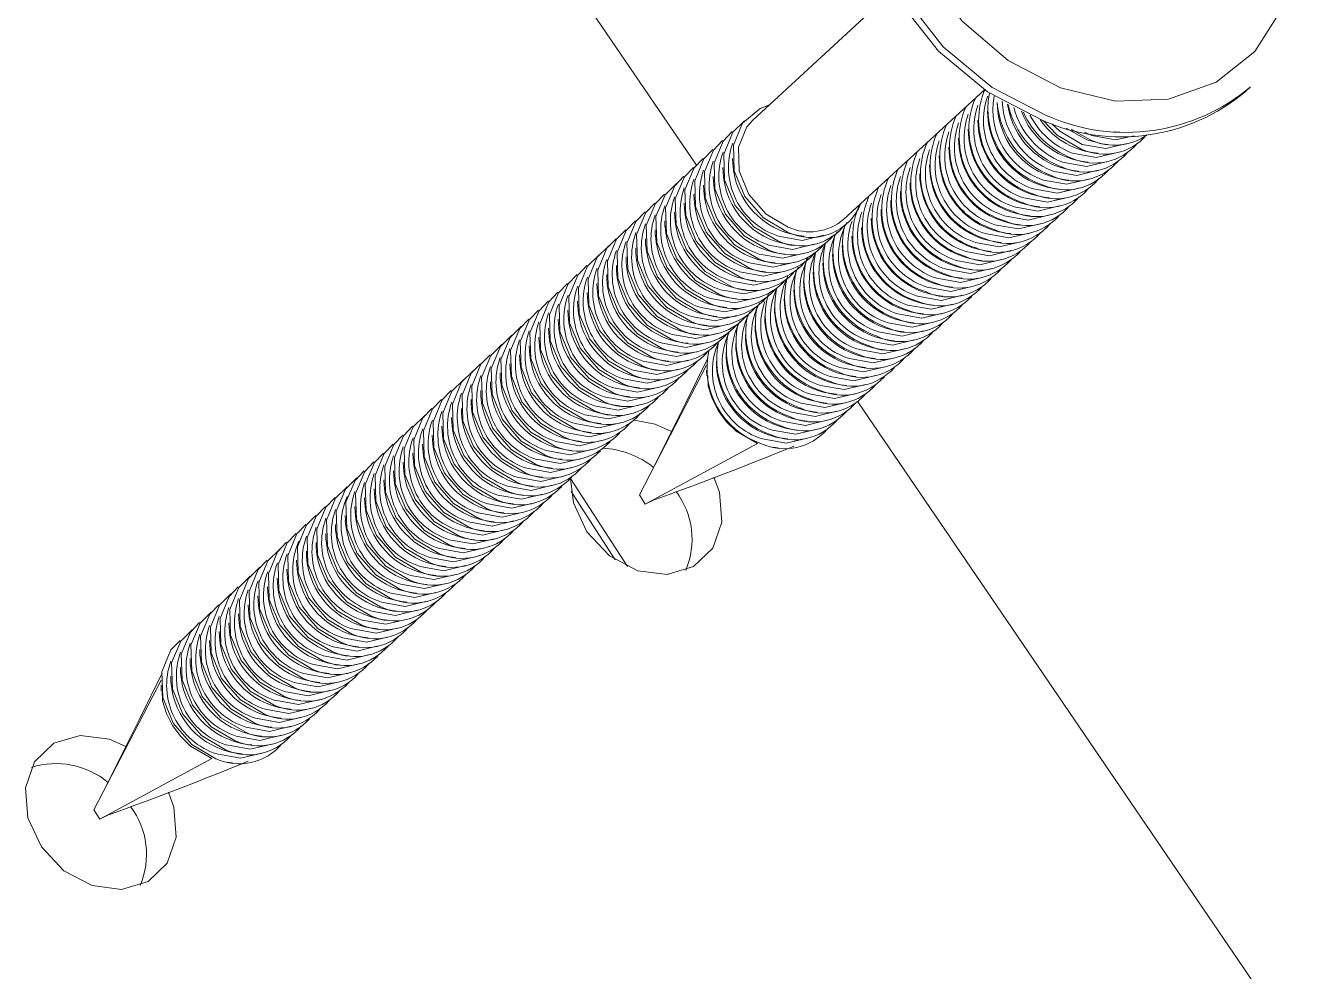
# Model space of a CAD drawing. Extents: x 0 to 216, y -5 to 280.
# Drawn here: x 41.34 to 44.217, y 183.142 to 185.282 of the extents above; entities that cross this region are included whole.
import ezdxf

# ---------------------------------------------------------------- set-up
doc = ezdxf.new("R2010")
doc.units = 0
doc.header["$LTSCALE"] = 10
doc.header["$MEASUREMENT"] = 0
doc.layers.add('CADdetails-3-FINE', color=11, linetype='CONTINUOUS', lineweight=5)
doc.layers.add('CADdetails-4-LIGHT', color=3, linetype='CONTINUOUS', lineweight=9)

msp = doc.modelspace()

# ---------------------------------------------------------------- linework, layer by layer
at = {"layer": 'CADdetails-3-FINE'}
for p, q in [((43.3021, 185.3598), (42.9846, 185.0673)), ((43.191, 184.8433), (43.5085, 185.1358)), ((44.0994, 185.1325), (44.1104, 185.1426)), ((43.5377, 185.1076), (43.5382, 185.0955)), ((43.5158, 185.0874), (43.5163, 185.0753)), ((43.472, 185.047), (43.4725, 185.035)), ((43.4939, 185.0672), (43.4944, 185.0551)), ((43.7495, 185.0221), (43.7045, 185.0467)), ((43.7514, 185.0329), (43.7351, 185.04)), ((43.4501, 185.0268), (43.4506, 185.0148)), ((43.7753, 185.0141), (43.7872, 185.0127)), ((43.4063, 184.9864), (43.4068, 184.9744)), ((43.4282, 185.0066), (43.4287, 184.9946)), ((43.7533, 184.9939), (43.7653, 184.9925)), ((42.9172, 184.9605), (42.9177, 184.9485)), ((42.9391, 184.9807), (42.9396, 184.9686)), ((43.3844, 184.9663), (43.3849, 184.9542)), ((43.7314, 184.9737), (43.7434, 184.9723)), ((42.8953, 184.9403), (42.8958, 184.9283)), ((43.3406, 184.9259), (43.341, 184.9138)), ((43.3625, 184.9461), (43.3629, 184.934)), ((43.6876, 184.9334), (43.6996, 184.9319)), ((43.7095, 184.9536), (43.7215, 184.9521)), ((42.8515, 184.8999), (42.852, 184.8879)), ((42.8734, 184.9201), (42.8739, 184.9081)), ((43.3186, 184.9057), (43.3191, 184.8936)), ((43.6657, 184.9132), (43.6777, 184.9117)), ((42.8296, 184.8798), (42.8301, 184.8677)), ((43.2967, 184.8855), (43.2972, 184.8735)), ((43.6219, 184.8728), (43.6339, 184.8713)), ((43.6438, 184.893), (43.6558, 184.8915)), ((42.7858, 184.8394), (42.7863, 184.8273)), ((42.8077, 184.8596), (42.8082, 184.8475)), ((43.2529, 184.8451), (43.2534, 184.8331)), ((43.2748, 184.8653), (43.2753, 184.8533)), ((43.6, 184.8526), (43.612, 184.8512)), ((42.7639, 184.8192), (42.7644, 184.8071)), ((43.231, 184.8249), (43.2315, 184.8129)), ((43.5562, 184.8122), (43.5681, 184.8108)), ((43.5781, 184.8324), (43.5901, 184.831)), ((42.742, 184.799), (42.7425, 184.787)), ((43.0671, 184.7863), (43.0791, 184.7848)), ((43.0891, 184.8065), (43.101, 184.805)), ((43.1872, 184.7846), (43.1877, 184.7725)), ((43.2091, 184.8048), (43.2096, 184.7927)), ((43.5343, 184.7921), (43.5462, 184.7906)), ((42.6982, 184.7586), (42.6987, 184.7466)), ((42.7201, 184.7788), (42.7206, 184.7668)), ((43.0452, 184.7661), (43.0572, 184.7647)), ((43.1653, 184.7644), (43.1658, 184.7523)), ((43.5124, 184.7719), (43.5243, 184.7704)), ((42.6763, 184.7384), (42.6767, 184.7264)), ((43.0014, 184.7257), (43.0134, 184.7243)), ((43.0233, 184.7459), (43.0353, 184.7445)), ((43.1215, 184.724), (43.122, 184.712)), ((43.1434, 184.7442), (43.1439, 184.7321)), ((43.4686, 184.7315), (43.4805, 184.73)), ((43.4905, 184.7517), (43.5024, 184.7502)), ((42.6324, 184.6981), (42.6329, 184.686)), ((42.6544, 184.7183), (42.6548, 184.7062)), ((42.9795, 184.7056), (42.9915, 184.7041)), ((43.0996, 184.7038), (43.1001, 184.6918)), ((43.4466, 184.7113), (43.4586, 184.7098)), ((42.6105, 184.6779), (42.611, 184.6658)), ((42.9576, 184.6854), (42.9696, 184.6839)), ((43.0777, 184.6836), (43.0782, 184.6716)), ((43.4028, 184.6709), (43.4148, 184.6695)), ((43.4247, 184.6911), (43.4367, 184.6897)), ((42.5667, 184.6375), (42.5672, 184.6255)), ((42.5886, 184.6577), (42.5891, 184.6457)), ((42.9138, 184.645), (42.9258, 184.6435)), ((42.9357, 184.6652), (42.9477, 184.6637)), ((43.0339, 184.6433), (43.0343, 184.6312)), ((43.0558, 184.6634), (43.0563, 184.6514)), ((43.3809, 184.6507), (43.3929, 184.6493)), ((42.5448, 184.6173), (42.5453, 184.6053)), ((42.8919, 184.6248), (42.9039, 184.6233)), ((43.012, 184.6231), (43.0124, 184.611)), ((43.3371, 184.6104), (43.3491, 184.6089)), ((43.359, 184.6306), (43.371, 184.6291)), ((42.5229, 184.5971), (42.5234, 184.5851)), ((42.8481, 184.5844), (42.86, 184.583)), ((42.87, 184.6046), (42.8819, 184.6032)), ((42.9681, 184.5827), (42.9686, 184.5706)), ((42.99, 184.6029), (42.9905, 184.5908)), ((43.3152, 184.5902), (43.3272, 184.5887)), ((42.4791, 184.5568), (42.4796, 184.5447)), ((42.501, 184.5769), (42.5015, 184.5649)), ((42.8262, 184.5642), (42.8381, 184.5628)), ((42.9462, 184.5625), (42.9467, 184.5505)), ((43.2933, 184.57), (43.3053, 184.5685)), ((42.4572, 184.5366), (42.4577, 184.5245)), ((42.7824, 184.5239), (42.7943, 184.5224)), ((42.8043, 184.5441), (42.8162, 184.5426)), ((42.9024, 184.5221), (42.9029, 184.5101)), ((42.9243, 184.5423), (42.9248, 184.5303)), ((43.2495, 184.5296), (43.2615, 184.5282)), ((43.2714, 184.5498), (43.2834, 184.5483)), ((42.4134, 184.4962), (42.4139, 184.4842)), ((42.4353, 184.5164), (42.4358, 184.5043)), ((42.8805, 184.5132), (42.7284, 184.2201)), ((42.7604, 184.5037), (42.7724, 184.5022)), ((42.8805, 184.5019), (42.881, 184.4894)), ((43.2276, 184.5094), (43.2395, 184.508)), ((42.3915, 184.476), (42.392, 184.464)), ((42.7385, 184.4835), (42.7505, 184.482)), ((42.8839, 184.4662), (42.8834, 184.4895)), ((43.1838, 184.4691), (43.1957, 184.4676)), ((43.2057, 184.4892), (43.2176, 184.4878)), ((42.3696, 184.4558), (42.37, 184.4438)), ((42.6947, 184.4431), (42.7067, 184.4417)), ((42.7166, 184.4633), (42.7286, 184.4618)), ((43.1619, 184.4489), (43.1738, 184.4474)), ((42.3258, 184.4154), (42.3262, 184.4034)), ((42.3477, 184.4356), (42.3481, 184.4236)), ((42.6728, 184.4229), (42.6848, 184.4215)), ((43.118, 184.4085), (43.13, 184.407)), ((43.1399, 184.4287), (43.1519, 184.4272)), ((42.3038, 184.3953), (42.3043, 184.3832)), ((42.629, 184.3826), (42.641, 184.3811)), ((42.6509, 184.4028), (42.6629, 184.4013)), ((43.0961, 184.3883), (43.1081, 184.3868)), ((42.26, 184.3549), (42.2605, 184.3428)), ((42.2819, 184.3751), (42.2824, 184.363)), ((42.6071, 184.3624), (42.6191, 184.3609)), ((42.9956, 184.3364), (42.9473, 184.3644)), ((43.0742, 184.3681), (43.0862, 184.3667)), ((42.2381, 184.3347), (42.2386, 184.3227)), ((42.5633, 184.322), (42.5752, 184.3205)), ((42.5852, 184.3422), (42.5972, 184.3407)), ((42.7417, 184.1988), (42.9956, 184.3364)), ((43.0299, 184.3278), (43.0424, 184.3263)), ((43.0523, 184.3479), (43.0643, 184.3465)), ((42.1943, 184.2943), (42.1948, 184.2823)), ((42.2162, 184.3145), (42.2167, 184.3025)), ((42.5414, 184.3018), (42.5533, 184.3004)), ((42.1724, 184.2741), (42.1729, 184.2621)), ((42.5195, 184.2816), (42.5314, 184.2802)), ((42.1505, 184.254), (42.151, 184.2419)), ((42.4757, 184.2413), (42.4876, 184.2398)), ((42.4976, 184.2614), (42.5095, 184.26)), ((42.7013, 184.0578), (42.5728, 184.2567)), ((42.1067, 184.2136), (42.1072, 184.2015)), ((42.1286, 184.2338), (42.1291, 184.2217)), ((42.4537, 184.2211), (42.4657, 184.2196)), ((42.6739, 184.0732), (42.5742, 184.2275)), ((42.7417, 184.1988), (42.7284, 184.2201)), ((42.7604, 184.2081), (42.7417, 184.1988)), ((42.7616, 184.2087), (42.7604, 184.2081)), ((42.0848, 184.1934), (42.0853, 184.1813)), ((42.4099, 184.1807), (42.4219, 184.1792)), ((42.4318, 184.2009), (42.4438, 184.1994)), ((42.041, 184.153), (42.0414, 184.141)), ((42.0629, 184.1732), (42.0634, 184.1612)), ((42.388, 184.1605), (42.4, 184.159)), ((42.019, 184.1328), (42.0195, 184.1208)), ((42.3442, 184.1201), (42.3562, 184.1187)), ((42.3661, 184.1403), (42.3781, 184.1389)), ((41.9752, 184.0925), (41.9757, 184.0804)), ((41.9971, 184.1126), (41.9976, 184.1006)), ((42.3223, 184.0999), (42.3343, 184.0985)), ((41.9533, 184.0723), (41.9538, 184.0602)), ((42.3004, 184.0798), (42.3124, 184.0783)), ((41.9314, 184.0521), (41.9319, 184.04)), ((42.2566, 184.0394), (42.2686, 184.0379)), ((42.2785, 184.0596), (42.2905, 184.0581)), ((41.8876, 184.0117), (41.8881, 183.9997)), ((41.9095, 184.0319), (41.91, 184.0198)), ((42.2347, 184.0192), (42.2466, 184.0177)), ((41.8657, 183.9915), (41.8662, 183.9795)), ((42.1909, 183.9788), (42.2028, 183.9774)), ((42.2128, 183.999), (42.2247, 183.9975)), ((41.8219, 183.9511), (41.8224, 183.9391)), ((41.8438, 183.9713), (41.8443, 183.9593)), ((42.169, 183.9586), (42.1809, 183.9572)), ((41.8, 183.931), (41.8005, 183.9189)), ((42.1251, 183.9183), (42.1371, 183.9168)), ((42.147, 183.9384), (42.159, 183.937)), ((41.7562, 183.8906), (41.7567, 183.8785)), ((41.7781, 183.9108), (41.7786, 183.8987)), ((42.1032, 183.8981), (42.1152, 183.8966)), ((41.7343, 183.8704), (41.7347, 183.8583)), ((42.0813, 183.8779), (42.0933, 183.8764)), ((41.7124, 183.8502), (41.7128, 183.8382)), ((42.0375, 183.8375), (42.0495, 183.836)), ((42.0594, 183.8577), (42.0714, 183.8562)), ((41.6685, 183.8098), (41.669, 183.7978)), ((41.6904, 183.83), (41.6909, 183.818)), ((42.0156, 183.8173), (42.0276, 183.8159)), ((41.6466, 183.8009), (41.4946, 183.5078)), ((41.6466, 183.7896), (41.6471, 183.7771)), ((41.65, 183.7539), (41.6495, 183.7772)), ((41.9718, 183.7769), (41.9838, 183.7755)), ((41.9937, 183.7971), (42.0057, 183.7957)), ((41.9499, 183.7568), (41.9619, 183.7553)), ((41.928, 183.7366), (41.9399, 183.7351)), ((41.8842, 183.6962), (41.8961, 183.6947)), ((41.9061, 183.7164), (41.918, 183.7149)), ((41.8623, 183.676), (41.8742, 183.6745)), ((41.7617, 183.6241), (41.7134, 183.6521)), ((41.8184, 183.6356), (41.8304, 183.6342)), ((41.8404, 183.6558), (41.8523, 183.6544)), ((41.5079, 183.4865), (41.7617, 183.6241)), ((41.796, 183.6155), (41.8085, 183.614)), ((41.5079, 183.4865), (41.4946, 183.5078)), ((41.5265, 183.4958), (41.5079, 183.4865)), ((41.5277, 183.4964), (41.5265, 183.4958))]:
    msp.add_line(p, q, dxfattribs=at)
at = {"layer": 'CADdetails-3-FINE', "flags": 128}
for points in [[(43.6809, 185.1403), (43.8048, 185.1106), (43.925, 185.115), (44.0328, 185.1532), (44.12, 185.2225), (44.1802, 185.3175), (44.2089, 185.4314), (44.2041, 185.5557), (44.166, 185.681), (44.0976, 185.7982), (44.0038, 185.8986), (43.8916, 185.9747), (43.7694, 186.0208), (43.6462, 186.0336), (43.5311, 186.0121), (43.4327, 185.9579), (43.3583, 185.8749), (43.3134, 185.7695), (43.3013, 185.6493), (43.323, 185.5233), (43.3768, 185.4009), (43.4586, 185.2911), (43.5626, 185.202), (43.6809, 185.1403)], [(43.3469, 185.9491), (43.3367, 185.9393), (43.2674, 185.8436), (43.2292, 185.7272), (43.2246, 185.5982), (43.254, 185.4652), (43.3154, 185.3374), (43.4046, 185.2234), (43.5155, 185.1311), (43.6405, 185.0667)], [(43.6514, 185.0768), (43.5264, 185.1412), (43.4155, 185.2335), (43.3264, 185.3475), (43.265, 185.4753), (43.2356, 185.6083), (43.2402, 185.7373), (43.2784, 185.8537), (43.3477, 185.9494), (43.3579, 185.9592)], [(43.0633, 184.8144), (43.009, 184.8464), (42.9667, 184.8949), (42.9428, 184.9526), (42.9411, 185.0107), (42.9616, 185.0604), (43.0014, 185.0941), (43.0224, 185.1021)], [(43.0195, 184.7741), (42.9652, 184.806), (42.9229, 184.8545), (42.899, 184.9122), (42.8973, 184.9703), (42.9178, 185.02), (42.9383, 185.0415)], [(43.0414, 184.7943), (42.9871, 184.8262), (42.9448, 184.8747), (42.9209, 184.9324), (42.9192, 184.9905), (42.9397, 185.0402), (42.9658, 185.0658)], [(43.0652, 184.8253), (43.015, 184.8547), (42.976, 184.8995), (42.954, 184.9528), (42.9524, 185.0065), (42.9713, 185.0523), (42.9846, 185.0673)], [(43.7276, 185.0019), (43.6733, 185.0338), (43.6423, 185.066)], [(43.7295, 185.0127), (43.6793, 185.0422), (43.6614, 185.0593)], [(43.6937, 185.0495), (43.7404, 185.0228), (43.7753, 185.0141)], [(42.9976, 184.7539), (42.9433, 184.7858), (42.901, 184.8343), (42.8771, 184.892), (42.8753, 184.9502), (42.8959, 184.9998), (42.9164, 185.0213)], [(43.8318, 185.0146), (43.783, 185.003), (43.7295, 185.0127)], [(43.8471, 185.0318), (43.8049, 185.0232), (43.7514, 185.0329)], [(42.9756, 184.7337), (42.9213, 184.7656), (42.8791, 184.8141), (42.8552, 184.8718), (42.8534, 184.93), (42.874, 184.9797), (42.8945, 185.0011)], [(43.8099, 184.9944), (43.7611, 184.9828), (43.7076, 184.9925)], [(42.9318, 184.6933), (42.8775, 184.7252), (42.8352, 184.7738), (42.8114, 184.8315), (42.8096, 184.8896), (42.8302, 184.9393), (42.8507, 184.9607)], [(42.9537, 184.7135), (42.8994, 184.7454), (42.8571, 184.7939), (42.8333, 184.8517), (42.8315, 184.9098), (42.8521, 184.9595), (42.8726, 184.9809)], [(43.7661, 184.954), (43.7173, 184.9425), (43.6637, 184.9521)], [(43.788, 184.9742), (43.7392, 184.9627), (43.6856, 184.9723)], [(42.9099, 184.6731), (42.8556, 184.7051), (42.8133, 184.7536), (42.7895, 184.8113), (42.7877, 184.8694), (42.8083, 184.9191), (42.8288, 184.9405)], [(43.7442, 184.9338), (43.6954, 184.9223), (43.6418, 184.932)], [(42.8661, 184.6328), (42.8118, 184.6647), (42.7695, 184.7132), (42.7457, 184.7709), (42.7439, 184.829), (42.7645, 184.8787), (42.785, 184.9002)], [(42.888, 184.6529), (42.8337, 184.6849), (42.7914, 184.7334), (42.7676, 184.7911), (42.7658, 184.8492), (42.7864, 184.8989), (42.8124, 184.9245)], [(43.7223, 184.9137), (43.6735, 184.9021), (43.6199, 184.9118)], [(42.8442, 184.6126), (42.7899, 184.6445), (42.7476, 184.693), (42.7238, 184.7507), (42.722, 184.8088), (42.7426, 184.8585), (42.7631, 184.88)], [(43.6785, 184.8733), (43.6297, 184.8617), (43.5761, 184.8714)], [(43.7004, 184.8935), (43.6516, 184.8819), (43.598, 184.8916)], [(42.8004, 184.5722), (42.7461, 184.6041), (42.7038, 184.6526), (42.6799, 184.7103), (42.6782, 184.7685), (42.6988, 184.8182), (42.7193, 184.8396)], [(42.8223, 184.5924), (42.768, 184.6243), (42.7257, 184.6728), (42.7019, 184.7305), (42.7001, 184.7887), (42.7207, 184.8383), (42.7412, 184.8598)], [(43.6566, 184.8531), (43.6078, 184.8415), (43.5542, 184.8512)], [(42.7785, 184.552), (42.7242, 184.5839), (42.6819, 184.6324), (42.658, 184.6902), (42.6563, 184.7483), (42.6768, 184.798), (42.6974, 184.8194)], [(43.6128, 184.8127), (43.564, 184.8012), (43.5104, 184.8108)], [(43.6347, 184.8329), (43.5859, 184.8214), (43.5323, 184.831)], [(42.7347, 184.5116), (42.6804, 184.5436), (42.6381, 184.5921), (42.6142, 184.6498), (42.6125, 184.7079), (42.633, 184.7576), (42.6591, 184.7832)], [(42.7566, 184.5318), (42.7023, 184.5637), (42.66, 184.6123), (42.6361, 184.67), (42.6344, 184.7281), (42.6549, 184.7778), (42.6755, 184.7992)], [(43.1237, 184.7868), (43.0749, 184.7752), (43.0213, 184.7849)], [(43.1456, 184.807), (43.0968, 184.7954), (43.0433, 184.8051)], [(43.5909, 184.7925), (43.5421, 184.781), (43.4885, 184.7906)], [(42.7128, 184.4914), (42.6585, 184.5234), (42.6162, 184.5719), (42.5923, 184.6296), (42.5906, 184.6877), (42.6111, 184.7374), (42.6372, 184.763)], [(43.1018, 184.7666), (43.053, 184.755), (42.9994, 184.7647)], [(43.5689, 184.7723), (43.5202, 184.7608), (43.4666, 184.7705)], [(42.6909, 184.4713), (42.6366, 184.5032), (42.5943, 184.5517), (42.5704, 184.6094), (42.5686, 184.6675), (42.5892, 184.7172), (42.6097, 184.7387)], [(43.058, 184.7262), (43.0092, 184.7147), (42.9556, 184.7243)], [(43.0799, 184.7464), (43.0311, 184.7349), (42.9775, 184.7445)], [(43.5251, 184.732), (43.4763, 184.7204), (43.4228, 184.7301)], [(43.547, 184.7522), (43.4982, 184.7406), (43.4447, 184.7503)], [(42.647, 184.4309), (42.5927, 184.4628), (42.5504, 184.5113), (42.5266, 184.569), (42.5248, 184.6272), (42.5454, 184.6768), (42.5659, 184.6983)], [(42.6689, 184.4511), (42.6146, 184.483), (42.5724, 184.5315), (42.5485, 184.5892), (42.5467, 184.6473), (42.5673, 184.697), (42.5878, 184.7185)], [(43.0361, 184.706), (42.9873, 184.6945), (42.9337, 184.7042)], [(43.5032, 184.7118), (43.4544, 184.7002), (43.4009, 184.7099)], [(42.6251, 184.4107), (42.5708, 184.4426), (42.5285, 184.4911), (42.5047, 184.5488), (42.5029, 184.607), (42.5235, 184.6567), (42.544, 184.6781)], [(43.0142, 184.6858), (42.9654, 184.6743), (42.9118, 184.684)], [(43.4594, 184.6714), (43.4106, 184.6599), (43.357, 184.6695)], [(43.4813, 184.6916), (43.4325, 184.68), (43.3789, 184.6897)], [(42.5813, 184.3703), (42.527, 184.4022), (42.4847, 184.4508), (42.4609, 184.5085), (42.4591, 184.5666), (42.4797, 184.6163), (42.5002, 184.6377)], [(42.6032, 184.3905), (42.5489, 184.4224), (42.5066, 184.4709), (42.4828, 184.5287), (42.481, 184.5868), (42.5016, 184.6365), (42.5221, 184.6579)], [(42.9704, 184.6455), (42.9216, 184.6339), (42.868, 184.6436)], [(42.9923, 184.6657), (42.9435, 184.6541), (42.8899, 184.6638)], [(43.4375, 184.6512), (43.3887, 184.6397), (43.3351, 184.6493)], [(42.5594, 184.3501), (42.5051, 184.3821), (42.4628, 184.4306), (42.439, 184.4883), (42.4372, 184.5464), (42.4578, 184.5961), (42.4783, 184.6175)], [(42.9485, 184.6253), (42.8997, 184.6137), (42.8461, 184.6234)], [(43.3937, 184.6108), (43.3449, 184.5993), (43.2913, 184.609)], [(43.4156, 184.631), (43.3668, 184.6195), (43.3132, 184.6292)], [(42.5156, 184.3098), (42.4613, 184.3417), (42.419, 184.3902), (42.3952, 184.4479), (42.3934, 184.506), (42.414, 184.5557), (42.44, 184.5813)], [(42.5375, 184.3299), (42.4832, 184.3619), (42.4409, 184.4104), (42.4171, 184.4681), (42.4153, 184.5262), (42.4359, 184.5759), (42.4619, 184.6015)], [(42.9046, 184.5849), (42.8559, 184.5734), (42.8023, 184.583)], [(42.9266, 184.6051), (42.8778, 184.5935), (42.8242, 184.6032)], [(43.3718, 184.5907), (43.323, 184.5791), (43.2694, 184.5888)], [(42.4937, 184.2896), (42.4394, 184.3215), (42.3971, 184.37), (42.3733, 184.4277), (42.3715, 184.4858), (42.3921, 184.5355), (42.4181, 184.5611)], [(42.8827, 184.5647), (42.8339, 184.5532), (42.7804, 184.5628)], [(43.3499, 184.5705), (43.3011, 184.5589), (43.2475, 184.5686)], [(42.4718, 184.2694), (42.4175, 184.3013), (42.3752, 184.3498), (42.3513, 184.4075), (42.3496, 184.4657), (42.3701, 184.5153), (42.3907, 184.5368)], [(42.8389, 184.5243), (42.7901, 184.5128), (42.7366, 184.5225)], [(42.8833, 184.5289), (42.8328, 184.4263), (42.758, 184.2771)], [(42.8608, 184.5445), (42.812, 184.533), (42.7585, 184.5427)], [(43.3061, 184.5301), (43.2573, 184.5185), (43.2037, 184.5282)], [(43.328, 184.5503), (43.2792, 184.5387), (43.2256, 184.5484)], [(42.428, 184.229), (42.3737, 184.2609), (42.3314, 184.3094), (42.3075, 184.3672), (42.3058, 184.4253), (42.3263, 184.475), (42.3524, 184.5005)], [(42.4499, 184.2492), (42.3956, 184.2811), (42.3533, 184.3296), (42.3294, 184.3873), (42.3277, 184.4455), (42.3482, 184.4952), (42.3688, 184.5166)], [(42.817, 184.5042), (42.7682, 184.4926), (42.7146, 184.5023)], [(43.2842, 184.5099), (43.2354, 184.4984), (43.1818, 184.508)], [(42.4061, 184.2088), (42.3518, 184.2407), (42.3095, 184.2893), (42.2856, 184.347), (42.2839, 184.4051), (42.3044, 184.4548), (42.3305, 184.4803)], [(42.7951, 184.484), (42.7463, 184.4724), (42.6927, 184.4821)], [(42.9064, 184.4107), (42.8926, 184.4378), (42.8839, 184.4662)], [(43.2403, 184.4695), (43.1915, 184.458), (43.138, 184.4677)], [(43.2622, 184.4897), (43.2135, 184.4782), (43.1599, 184.4878)], [(42.3622, 184.1684), (42.3079, 184.2004), (42.2657, 184.2489), (42.2418, 184.3066), (42.24, 184.3647), (42.2606, 184.4144), (42.2811, 184.4359)], [(42.3842, 184.1886), (42.3299, 184.2206), (42.2876, 184.2691), (42.2637, 184.3268), (42.2619, 184.3849), (42.2825, 184.4346), (42.303, 184.456)], [(42.7513, 184.4436), (42.7025, 184.432), (42.6489, 184.4417)], [(42.7732, 184.4638), (42.7244, 184.4522), (42.6708, 184.4619)], [(43.2184, 184.4493), (43.1696, 184.4378), (43.1161, 184.4475)], [(42.3403, 184.1483), (42.286, 184.1802), (42.2437, 184.2287), (42.2199, 184.2864), (42.2181, 184.3445), (42.2387, 184.3942), (42.2592, 184.4157)], [(42.7294, 184.4234), (42.6806, 184.4119), (42.627, 184.4215)], [(42.9473, 184.3644), (42.9249, 184.3859), (42.9064, 184.4107)], [(43.1746, 184.409), (43.1258, 184.3974), (43.0722, 184.4071)], [(43.1965, 184.4292), (43.1477, 184.4176), (43.0942, 184.4273)], [(42.3184, 184.1281), (42.2641, 184.16), (42.2218, 184.2085), (42.198, 184.2662), (42.1962, 184.3243), (42.2168, 184.374), (42.2429, 184.3996)], [(42.6856, 184.383), (42.6368, 184.3715), (42.5832, 184.3812)], [(42.7075, 184.4032), (42.6587, 184.3917), (42.6051, 184.4013)], [(42.8009, 184.3636), (42.7642, 184.3797), (42.7163, 184.3886)], [(43.1527, 184.3888), (43.1039, 184.3772), (43.0503, 184.3869)], [(42.2746, 184.0877), (42.2203, 184.1196), (42.178, 184.1681), (42.1542, 184.2258), (42.1524, 184.284), (42.173, 184.3337), (42.1935, 184.3551)], [(42.2965, 184.1079), (42.2422, 184.1398), (42.1999, 184.1883), (42.1761, 184.246), (42.1743, 184.3042), (42.1949, 184.3538), (42.2154, 184.3753)], [(42.6637, 184.3628), (42.6149, 184.3513), (42.5613, 184.361)], [(43.1308, 184.3686), (43.082, 184.357), (43.0284, 184.3667)], [(42.2527, 184.0675), (42.1984, 184.0994), (42.1561, 184.1479), (42.1323, 184.2057), (42.1305, 184.2638), (42.1511, 184.3135), (42.1716, 184.3349)], [(42.6199, 184.3225), (42.5711, 184.3109), (42.5175, 184.3206)], [(42.6418, 184.3427), (42.593, 184.3311), (42.5394, 184.3408)], [(43.1089, 184.3484), (43.0601, 184.3369), (43.0065, 184.3465)], [(42.2089, 184.0271), (42.1546, 184.0591), (42.1123, 184.1076), (42.0885, 184.1653), (42.0867, 184.2234), (42.1073, 184.2731), (42.1278, 184.2945)], [(42.2308, 184.0473), (42.1765, 184.0793), (42.1342, 184.1278), (42.1104, 184.1855), (42.1086, 184.2436), (42.1292, 184.2933), (42.1497, 184.3147)], [(42.598, 184.3023), (42.5492, 184.2907), (42.4956, 184.3004)], [(42.187, 184.0069), (42.1327, 184.0389), (42.0904, 184.0874), (42.0666, 184.1451), (42.0648, 184.2032), (42.0854, 184.2529), (42.1059, 184.2744)], [(42.576, 184.2821), (42.5273, 184.2705), (42.4737, 184.2802)], [(42.1432, 183.9666), (42.0889, 183.9985), (42.0466, 184.047), (42.0227, 184.1047), (42.021, 184.1628), (42.0415, 184.2125), (42.0676, 184.2381)], [(42.1651, 183.9868), (42.1108, 184.0187), (42.0685, 184.0672), (42.0446, 184.1249), (42.0429, 184.183), (42.0634, 184.2327), (42.0895, 184.2583)], [(42.5322, 184.2417), (42.4834, 184.2302), (42.4299, 184.2398)], [(42.5541, 184.2619), (42.5053, 184.2504), (42.4518, 184.26)], [(42.5728, 184.2573), (42.5792, 184.2022), (42.6098, 184.1364), (42.6609, 184.0825), (42.7246, 184.0486), (42.7914, 184.0399), (42.851, 184.0577), (42.8944, 184.0993), (42.915, 184.1585), (42.9096, 184.2261), (42.8971, 184.26)], [(42.1213, 183.9464), (42.067, 183.9783), (42.0247, 184.0268), (42.0008, 184.0845), (41.9991, 184.1427), (42.0196, 184.1924), (42.0401, 184.2138)], [(42.5103, 184.2215), (42.4615, 184.21), (42.408, 184.2197)], [(42.0994, 183.9262), (42.0451, 183.9581), (42.0028, 184.0066), (41.9789, 184.0644), (41.9772, 184.1225), (41.9977, 184.1722), (42.0182, 184.1936)], [(42.4665, 184.1812), (42.4177, 184.1696), (42.3641, 184.1793)], [(42.4884, 184.2014), (42.4396, 184.1898), (42.386, 184.1995)], [(42.0556, 183.8858), (42.0013, 183.9178), (41.959, 183.9663), (41.9351, 184.024), (41.9333, 184.0821), (41.9539, 184.1318), (41.9744, 184.1532)], [(42.0775, 183.906), (42.0232, 183.9379), (41.9809, 183.9865), (41.957, 184.0442), (41.9552, 184.1023), (41.9758, 184.152), (41.9963, 184.1734)], [(42.4446, 184.161), (42.3958, 184.1494), (42.3422, 184.1591)], [(42.0336, 183.8656), (41.9793, 183.8976), (41.937, 183.9461), (41.9132, 184.0038), (41.9114, 184.0619), (41.932, 184.1116), (41.9525, 184.133)], [(42.4008, 184.1206), (42.352, 184.109), (42.2984, 184.1187)], [(42.4227, 184.1408), (42.3739, 184.1292), (42.3203, 184.1389)], [(41.9898, 183.8253), (41.9355, 183.8572), (41.8932, 183.9057), (41.8694, 183.9634), (41.8676, 184.0215), (41.8882, 184.0712), (41.9143, 184.0968)], [(42.0117, 183.8455), (41.9574, 183.8774), (41.9151, 183.9259), (41.8913, 183.9836), (41.8895, 184.0417), (41.9101, 184.0914), (41.9306, 184.1129)], [(42.3789, 184.1004), (42.3301, 184.0889), (42.2765, 184.0985)], [(41.9679, 183.8051), (41.9136, 183.837), (41.8713, 183.8855), (41.8475, 183.9432), (41.8457, 184.0014), (41.8663, 184.051), (41.8868, 184.0725)], [(42.357, 184.0802), (42.3082, 184.0687), (42.2546, 184.0783)], [(41.9241, 183.7647), (41.8698, 183.7966), (41.8275, 183.8451), (41.8037, 183.9029), (41.8019, 183.961), (41.8225, 184.0107), (41.8485, 184.0362)], [(41.946, 183.7849), (41.8917, 183.8168), (41.8494, 183.8653), (41.8256, 183.923), (41.8238, 183.9812), (41.8444, 184.0309), (41.8704, 184.0564)], [(42.3132, 184.0399), (42.2644, 184.0283), (42.2108, 184.038)], [(42.3351, 184.06), (42.2863, 184.0485), (42.2327, 184.0582)], [(41.9022, 183.7445), (41.8479, 183.7764), (41.8056, 183.825), (41.7818, 183.8827), (41.78, 183.9408), (41.8006, 183.9905), (41.8211, 184.0119)], [(42.2913, 184.0197), (42.2425, 184.0081), (42.1889, 184.0178)], [(41.8803, 183.7243), (41.826, 183.7563), (41.7837, 183.8048), (41.7599, 183.8625), (41.7581, 183.9206), (41.7787, 183.9703), (41.8047, 183.9959)], [(42.2474, 183.9793), (42.1986, 183.9677), (42.1451, 183.9774)], [(42.2683, 183.9989), (42.2206, 183.9879), (42.167, 183.9976)], [(41.8365, 183.684), (41.7822, 183.7159), (41.7399, 183.7644), (41.716, 183.8221), (41.7143, 183.8802), (41.7348, 183.9299), (41.7609, 183.9555)], [(41.8584, 183.7041), (41.8041, 183.7361), (41.7618, 183.7846), (41.7379, 183.8423), (41.7362, 183.9004), (41.7567, 183.9501), (41.7773, 183.9715)], [(42.2255, 183.9591), (42.1767, 183.9476), (42.1232, 183.9572)], [(41.8146, 183.6638), (41.7603, 183.6957), (41.718, 183.7442), (41.6941, 183.8019), (41.6924, 183.86), (41.7129, 183.9097), (41.7334, 183.9312)], [(42.1817, 183.9187), (42.1329, 183.9072), (42.0793, 183.9168)], [(42.2036, 183.9389), (42.1548, 183.9274), (42.1013, 183.937)], [(41.7708, 183.6234), (41.7165, 183.6553), (41.6742, 183.7038), (41.6503, 183.7615), (41.6486, 183.8197), (41.6691, 183.8694), (41.6896, 183.8908)], [(41.7927, 183.6436), (41.7384, 183.6755), (41.6961, 183.724), (41.6722, 183.7817), (41.6705, 183.8399), (41.691, 183.8895), (41.7171, 183.9151)], [(42.1587, 183.898), (42.111, 183.887), (42.0574, 183.8967)], [(42.1379, 183.8784), (42.0891, 183.8668), (42.0355, 183.8765)], [(42.0941, 183.838), (42.0453, 183.8264), (41.9917, 183.8361)], [(42.116, 183.8582), (42.0672, 183.8466), (42.0136, 183.8563)], [(41.6494, 183.8166), (41.5989, 183.714), (41.5241, 183.5648)], [(42.0722, 183.8178), (42.0234, 183.8062), (41.9698, 183.8159)], [(42.0284, 183.7774), (41.9796, 183.7659), (41.926, 183.7755)], [(42.0503, 183.7976), (42.0015, 183.7861), (41.9479, 183.7957)], [(41.6725, 183.6984), (41.6587, 183.7255), (41.65, 183.7539)], [(42.0065, 183.7572), (41.9577, 183.7457), (41.9041, 183.7554)], [(41.9626, 183.7169), (41.9139, 183.7053), (41.8603, 183.715)], [(41.9846, 183.737), (41.9358, 183.7255), (41.8822, 183.7352)], [(41.7134, 183.6521), (41.691, 183.6736), (41.6725, 183.6984)], [(41.9407, 183.6967), (41.8919, 183.6851), (41.8384, 183.6948)], [(41.5685, 183.6504), (41.5303, 183.6674), (41.4635, 183.6761), (41.4039, 183.6582), (41.3605, 183.6166), (41.34, 183.5575), (41.3454, 183.4899), (41.3759, 183.4241)], [(41.9188, 183.6765), (41.87, 183.6649), (41.8165, 183.6746)], [(41.875, 183.6361), (41.8262, 183.6246), (41.7726, 183.6342)], [(41.8969, 183.6563), (41.8481, 183.6447), (41.7946, 183.6544)], [(41.3759, 183.4241), (41.427, 183.3702), (41.4907, 183.3363), (41.5575, 183.3276), (41.6172, 183.3454), (41.6606, 183.387), (41.6811, 183.4462), (41.6757, 183.5137), (41.6633, 183.5477)]]:
    msp.add_lwpolyline(points, dxfattribs=at)
at = {"layer": 'CADdetails-3-FINE'}
for centre, radius, start, end in [((43.6699, 185.0674), 0.1743, 156.2682, 252.702), ((43.697, 185.0924), 0.1805, 168.5912, 251.576), ((43.8171, 185.4681), 0.4386, 246.2457, 310.0653), ((43.8281, 185.4782), 0.4385, 246.2448, 310.0662), ((43.6479, 185.0472), 0.1743, 156.2666, 252.7036), ((43.6474, 185.0467), 0.1628, 160.3215, 252.3256), ((43.6694, 185.0669), 0.1628, 160.3247, 252.3225), ((43.6947, 185.0903), 0.1669, 169.2897, 251.5247), ((43.7293, 185.1211), 0.1921, 184.0544, 249.4376), ((43.7256, 185.1176), 0.1767, 182.4039, 249.5149), ((43.7353, 185.1275), 0.1758, 187.872, 261.5694), ((43.753, 185.1434), 0.1947, 192.1266, 249.15), ((43.6041, 185.0068), 0.1743, 156.2669, 252.7033), ((43.626, 185.027), 0.1743, 156.2661, 252.7041), ((43.6255, 185.0265), 0.1628, 160.3244, 252.3227), ((43.691, 185.0864), 0.175, 183.6199, 261.7016), ((43.7129, 185.1066), 0.175, 183.6217, 261.6988), ((43.7517, 185.1422), 0.1823, 194.7749, 248.755), ((43.7589, 185.1495), 0.1779, 200.4391, 261.1241), ((43.7782, 185.167), 0.199, 204.2695, 248.6283), ((43.7747, 185.1638), 0.184, 207.6546, 248.6031), ((43.779, 185.1661), 0.1741, 213.9175, 261.5191), ((43.5822, 184.9866), 0.1743, 156.2684, 252.703), ((43.5817, 184.9861), 0.1628, 160.3218, 252.3254), ((43.6036, 185.0063), 0.1628, 160.3231, 252.324), ((43.6691, 185.0662), 0.175, 183.6218, 261.698), ((43.0927, 184.9602), 0.1628, 160.326, 252.3212), ((43.5384, 184.9462), 0.1743, 156.2671, 252.7031), ((43.5603, 184.9664), 0.1743, 156.2666, 252.7036), ((43.5598, 184.9659), 0.1628, 160.3244, 252.3227), ((43.6253, 185.0258), 0.175, 183.618, 261.7018), ((43.6472, 185.046), 0.175, 183.6225, 261.6981), ((43.7581, 185.0967), 0.1264, 245.4743, 319.7689), ((43.7801, 185.1171), 0.1266, 245.5022, 318.9269), ((43.8024, 185.1416), 0.1308, 246.1358, 304.6072), ((43.0708, 184.94), 0.1628, 160.3227, 252.3244), ((43.5165, 184.926), 0.1743, 156.2659, 252.7043), ((43.5379, 184.9458), 0.1628, 160.3263, 252.3222), ((43.6034, 185.0056), 0.175, 183.6241, 261.6981), ((43.7362, 185.0765), 0.1264, 245.4774, 319.7658), ((43.027, 184.8996), 0.1628, 160.3215, 252.3256), ((43.0489, 184.9198), 0.1628, 160.3233, 252.3238), ((43.1143, 184.9797), 0.175, 183.6216, 261.6982), ((43.4727, 184.8857), 0.1743, 156.2669, 252.7046), ((43.4946, 184.9059), 0.1743, 156.2682, 252.702), ((43.4941, 184.9054), 0.1628, 160.3248, 252.3224), ((43.516, 184.9256), 0.1628, 160.3227, 252.3244), ((43.5595, 184.9653), 0.175, 183.6188, 261.701), ((43.5815, 184.9854), 0.175, 183.6216, 261.6982), ((43.6924, 185.0361), 0.1264, 245.4695, 319.7726), ((43.7143, 185.0563), 0.1264, 245.4741, 319.769), ((43.0051, 184.8795), 0.1628, 160.3244, 252.3227), ((43.0705, 184.9393), 0.175, 183.618, 261.7018), ((43.0924, 184.9595), 0.175, 183.6217, 261.6988), ((43.4508, 184.8655), 0.1743, 156.2671, 252.7031), ((43.4722, 184.8852), 0.1628, 160.3215, 252.3256), ((43.5376, 184.9451), 0.175, 183.6217, 261.6988), ((43.6705, 185.016), 0.1264, 245.4774, 319.7658), ((42.9832, 184.8593), 0.1628, 160.3243, 252.3229), ((43.0486, 184.9191), 0.175, 183.623, 261.6985), ((43.4289, 184.8453), 0.1743, 156.2669, 252.7033), ((43.4284, 184.8448), 0.1628, 160.3243, 252.3229), ((43.4503, 184.865), 0.1628, 160.3244, 252.3227), ((43.5157, 184.9249), 0.175, 183.6199, 261.7016), ((43.6486, 184.9963), 0.1269, 245.5488, 317.8711), ((42.9393, 184.8189), 0.1628, 160.3244, 252.3227), ((42.9612, 184.8391), 0.1628, 160.3233, 252.3238), ((43.0048, 184.8788), 0.175, 183.618, 261.7018), ((43.0267, 184.899), 0.1751, 183.6253, 261.6953), ((43.1163, 184.9236), 0.1214, 244.0884, 337.9963), ((43.3851, 184.8049), 0.1743, 156.2666, 252.7036), ((43.407, 184.8251), 0.1743, 156.2671, 252.7031), ((43.4065, 184.8246), 0.1628, 160.3244, 252.3227), ((43.4719, 184.8845), 0.175, 183.6188, 261.701), ((43.4938, 184.9047), 0.1751, 183.6258, 261.6948), ((43.6048, 184.9554), 0.1264, 245.472, 319.7676), ((43.6267, 184.9756), 0.1264, 245.4741, 319.769), ((42.9174, 184.7987), 0.1628, 160.3215, 252.3256), ((42.9829, 184.8586), 0.175, 183.6217, 261.6988), ((43.1138, 184.9339), 0.119, 245.8619, 310.4525), ((43.3626, 184.7843), 0.1628, 160.3215, 252.3256), ((43.3846, 184.8044), 0.1628, 160.3244, 252.3227), ((43.45, 184.8643), 0.175, 183.618, 261.7018), ((43.5829, 184.9357), 0.1269, 245.5494, 317.873), ((42.8736, 184.7583), 0.1628, 160.3253, 252.3208), ((42.8955, 184.7785), 0.1628, 160.3227, 252.3244), ((42.961, 184.8384), 0.175, 183.6187, 261.7028), ((43.0939, 184.9098), 0.1269, 245.5453, 317.8745), ((43.3155, 184.7408), 0.1588, 151.9391, 253.1244), ((43.3374, 184.761), 0.1588, 151.9372, 253.1271), ((43.368, 184.7892), 0.1801, 167.6785, 251.6548), ((43.4062, 184.824), 0.175, 183.6216, 261.6982), ((43.4281, 184.8441), 0.175, 183.6236, 261.6986), ((43.5391, 184.8948), 0.1264, 245.4672, 319.7759), ((43.561, 184.915), 0.1264, 245.4774, 319.7658), ((42.8517, 184.7381), 0.1628, 160.3244, 252.3227), ((42.9172, 184.798), 0.175, 183.6217, 261.6988), ((42.9391, 184.8182), 0.175, 183.6218, 261.698), ((43.05, 184.8689), 0.1264, 245.4774, 319.7658), ((43.0719, 184.8891), 0.1264, 245.472, 319.7676), ((43.2953, 184.7222), 0.1608, 156.1532, 252.7142), ((43.3242, 184.7488), 0.18, 167.6728, 251.6559), ((43.3461, 184.769), 0.18, 167.6702, 251.6597), ((43.3843, 184.8038), 0.175, 183.6191, 261.7007), ((43.5172, 184.8746), 0.1264, 245.472, 319.7676), ((42.8079, 184.6978), 0.1628, 160.3246, 252.3239), ((42.8298, 184.718), 0.1628, 160.3244, 252.3227), ((42.8952, 184.7778), 0.175, 183.618, 261.7018), ((43.0281, 184.8487), 0.1264, 245.4722, 319.7709), ((43.2498, 184.6802), 0.1588, 151.939, 253.1268), ((43.279, 184.7073), 0.1785, 164.5051, 251.9372), ((43.2734, 184.702), 0.1608, 156.1438, 252.7189), ((43.3023, 184.7286), 0.18, 167.6718, 251.658), ((43.3405, 184.7634), 0.175, 183.6199, 261.7016), ((43.3624, 184.7836), 0.175, 183.6217, 261.6988), ((43.4733, 184.8343), 0.1264, 245.4749, 319.7707), ((43.4953, 184.8549), 0.1269, 245.5494, 317.873), ((42.786, 184.6776), 0.1628, 160.3249, 252.3212), ((42.8514, 184.7375), 0.175, 183.6216, 261.6982), ((42.8733, 184.7576), 0.175, 183.6224, 261.6999), ((42.9843, 184.8083), 0.1264, 245.4688, 319.7707), ((43.0062, 184.8285), 0.1264, 245.4741, 319.769), ((43.2279, 184.66), 0.1588, 151.9387, 253.1248), ((43.2585, 184.6883), 0.18, 167.6715, 251.6584), ((43.3186, 184.7432), 0.1751, 183.6253, 261.6953), ((43.4514, 184.8141), 0.1264, 245.4704, 319.7728), ((42.7641, 184.6574), 0.1628, 160.3248, 252.3224), ((42.8295, 184.7173), 0.175, 183.6183, 261.7015), ((42.9624, 184.7881), 0.1264, 245.4749, 319.7707), ((43.2077, 184.6414), 0.1608, 156.1459, 252.7168), ((43.2352, 184.6669), 0.1785, 164.5049, 251.9373), ((43.2967, 184.723), 0.175, 183.6188, 261.701), ((43.4296, 184.7944), 0.1269, 245.5415, 317.8784), ((42.7203, 184.617), 0.1628, 160.3227, 252.3244), ((42.7422, 184.6372), 0.1628, 160.3215, 252.3256), ((42.8076, 184.6971), 0.175, 183.6217, 261.6988), ((42.9186, 184.7478), 0.1264, 245.471, 319.7721), ((42.9405, 184.7685), 0.1269, 245.5494, 317.873), ((43.1914, 184.6265), 0.1785, 164.5053, 251.9382), ((43.1857, 184.6212), 0.1608, 156.1438, 252.7189), ((43.2146, 184.6479), 0.18, 167.6706, 251.6593), ((43.2529, 184.6826), 0.175, 183.6236, 261.6986), ((43.2747, 184.7028), 0.175, 183.6183, 261.7015), ((43.3858, 184.754), 0.1269, 245.5494, 317.873), ((43.4077, 184.7742), 0.1269, 245.5494, 317.873), ((42.6984, 184.5968), 0.1628, 160.3265, 252.3196), ((42.7638, 184.6567), 0.1751, 183.6258, 261.6948), ((42.7857, 184.6769), 0.175, 183.6187, 261.7028), ((42.8967, 184.7276), 0.1264, 245.472, 319.7676), ((43.1403, 184.5793), 0.1588, 151.9404, 253.1244), ((43.1708, 184.6075), 0.18, 167.6715, 251.6584), ((43.1655, 184.6026), 0.1628, 160.3233, 252.3238), ((43.2309, 184.6625), 0.175, 183.6216, 261.6982), ((43.3638, 184.7333), 0.1264, 245.4652, 319.778), ((42.6545, 184.5565), 0.1628, 160.3244, 252.3227), ((42.6765, 184.5766), 0.1628, 160.3244, 252.3227), ((42.7419, 184.6365), 0.175, 183.618, 261.7018), ((42.8748, 184.7074), 0.1264, 245.4774, 319.7658), ((43.0964, 184.5389), 0.1588, 151.9374, 253.126), ((43.1184, 184.5591), 0.1588, 151.9387, 253.1248), ((43.1489, 184.5873), 0.18, 167.6712, 251.6575), ((43.1871, 184.6221), 0.175, 183.618, 261.7018), ((43.209, 184.6423), 0.175, 183.6217, 261.6988), ((43.342, 184.7136), 0.1269, 245.5421, 317.8802), ((42.6326, 184.5363), 0.1628, 160.3198, 252.3273), ((42.6981, 184.5961), 0.175, 183.6224, 261.6999), ((42.72, 184.6163), 0.175, 183.618, 261.7018), ((42.831, 184.667), 0.1264, 245.4741, 319.769), ((42.8529, 184.6872), 0.1264, 245.4749, 319.7707), ((43.0745, 184.5187), 0.1588, 151.939, 253.1268), ((43.1051, 184.547), 0.18, 167.6715, 251.6584), ((43.127, 184.5671), 0.18, 167.6693, 251.6606), ((43.1652, 184.6019), 0.175, 183.6202, 261.7013), ((43.2981, 184.6727), 0.1264, 245.4717, 319.774), ((43.32, 184.6934), 0.1269, 245.5494, 317.873), ((42.6107, 184.5161), 0.1628, 160.3249, 252.3212), ((42.6762, 184.576), 0.175, 183.6216, 261.6982), ((42.8091, 184.6468), 0.1264, 245.4688, 319.7707), ((43.0543, 184.5001), 0.1608, 156.1457, 252.716), ((43.0832, 184.5268), 0.18, 167.6778, 251.6578), ((43.1433, 184.5817), 0.1751, 183.6253, 261.6953), ((43.2762, 184.6526), 0.1264, 245.4704, 319.7728), ((42.5669, 184.4757), 0.1628, 160.3244, 252.3227), ((42.5888, 184.4959), 0.1628, 160.326, 252.3212), ((42.6324, 184.5356), 0.175, 183.6217, 261.6988), ((42.6543, 184.5558), 0.175, 183.6222, 261.6983), ((42.7872, 184.6271), 0.1269, 245.5476, 317.8784), ((43.0613, 184.5066), 0.18, 167.6706, 251.6593), ((43.0995, 184.5413), 0.175, 183.6222, 261.6983), ((43.1214, 184.5615), 0.175, 183.618, 261.7018), ((43.2324, 184.6122), 0.1264, 245.4774, 319.7658), ((43.2543, 184.6324), 0.1264, 245.4688, 319.7707), ((42.545, 184.4555), 0.1628, 160.3227, 252.3244), ((42.6105, 184.5154), 0.175, 183.6216, 261.6982), ((42.7433, 184.5863), 0.1264, 245.4717, 319.774), ((42.7653, 184.607), 0.1269, 245.5494, 317.873), ((43.0776, 184.5211), 0.175, 183.6199, 261.7016), ((43.2105, 184.5925), 0.1269, 245.5459, 317.8764), ((42.5012, 184.4151), 0.1628, 160.3244, 252.3227), ((42.5231, 184.4353), 0.1628, 160.3218, 252.3254), ((42.5886, 184.4952), 0.1751, 183.6253, 261.6953), ((42.7214, 184.5661), 0.1264, 245.472, 319.7676), ((43.1667, 184.5516), 0.1264, 245.472, 319.7676), ((43.1886, 184.5723), 0.1269, 245.5421, 317.8802), ((42.4793, 184.395), 0.1628, 160.3248, 252.3224), ((42.5447, 184.4548), 0.175, 183.6183, 261.7015), ((42.5666, 184.475), 0.175, 183.618, 261.7018), ((42.6776, 184.5257), 0.1264, 245.4774, 319.7658), ((42.6995, 184.5459), 0.1264, 245.4743, 319.7689), ((43.1448, 184.532), 0.1269, 245.5488, 317.8711), ((42.4355, 184.3546), 0.1628, 160.3247, 252.3225), ((42.4574, 184.3748), 0.1628, 160.3227, 252.3244), ((42.5228, 184.4347), 0.1751, 183.6253, 261.6953), ((42.6557, 184.5055), 0.1264, 245.4741, 319.769), ((43.1009, 184.4911), 0.1264, 245.4704, 319.7728), ((43.1228, 184.5113), 0.1264, 245.4741, 319.769), ((42.4136, 184.3344), 0.1628, 160.3215, 252.3256), ((42.479, 184.3943), 0.175, 183.6217, 261.6988), ((42.5009, 184.4145), 0.175, 183.6188, 261.701), ((42.6119, 184.4652), 0.1264, 245.4774, 319.7658), ((42.6338, 184.4853), 0.1264, 245.4668, 319.7728), ((43.079, 184.4709), 0.1264, 245.4695, 319.7726), ((42.3917, 184.3142), 0.1628, 160.3244, 252.3227), ((42.4571, 184.3741), 0.175, 183.6199, 261.7016), ((42.59, 184.4455), 0.1269, 245.5488, 317.8711), ((43.0571, 184.4507), 0.1264, 245.4774, 319.7658), ((42.3478, 184.2738), 0.1628, 160.3218, 252.3254), ((42.3698, 184.294), 0.1628, 160.3231, 252.324), ((42.4133, 184.3337), 0.175, 183.6225, 261.6981), ((42.4352, 184.3539), 0.175, 183.6218, 261.698), ((42.5681, 184.4253), 0.1269, 245.5459, 317.8764), ((42.6334, 184.1201), 0.206, 51.8859, 86.8203), ((40.2623, 191.1958), 7.4206, 289.68279, 292.29694), ((42.3259, 184.2536), 0.1628, 160.3244, 252.3227), ((42.3914, 184.3135), 0.175, 183.618, 261.7018), ((42.5243, 184.3844), 0.1264, 245.4743, 319.7689), ((42.5462, 184.4051), 0.1269, 245.5421, 317.8802), ((42.2821, 184.2133), 0.1628, 160.3227, 252.3244), ((42.304, 184.2335), 0.1628, 160.3263, 252.3222), ((42.3695, 184.2933), 0.175, 183.6241, 261.6981), ((42.5024, 184.3642), 0.1264, 245.4774, 319.7658), ((42.2602, 184.1931), 0.1628, 160.3248, 252.3224), ((42.3257, 184.253), 0.175, 183.6188, 261.701), ((42.3476, 184.2731), 0.175, 183.6216, 261.6982), ((42.4586, 184.3243), 0.1269, 245.5421, 317.8802), ((42.4805, 184.3445), 0.1269, 245.5459, 317.8764), ((42.2147, 184.1511), 0.1608, 156.0089, 252.7316), ((42.2383, 184.1729), 0.1628, 160.3215, 252.3256), ((42.3038, 184.2328), 0.175, 183.6217, 261.6988), ((42.4366, 184.3037), 0.1264, 245.4774, 319.7658), ((42.6669, 184.1195), 0.1806, 337.0813, 36.7484), ((42.1945, 184.1325), 0.1628, 160.3243, 252.3229), ((42.26, 184.1924), 0.1751, 183.6258, 261.6948), ((42.2818, 184.2126), 0.175, 183.6199, 261.7016), ((42.3928, 184.2633), 0.1264, 245.4741, 319.769), ((42.4147, 184.2835), 0.1264, 245.4743, 319.7689), ((42.1726, 184.1123), 0.1628, 160.3244, 252.3227), ((42.238, 184.1722), 0.175, 183.6188, 261.701), ((42.371, 184.2436), 0.1269, 245.5421, 317.8802), ((42.1288, 184.072), 0.1628, 160.3215, 252.3256), ((42.1507, 184.0921), 0.1628, 160.3244, 252.3227), ((42.1942, 184.1318), 0.175, 183.6236, 261.6986), ((42.2161, 184.152), 0.175, 183.618, 261.7018), ((42.3271, 184.2027), 0.1264, 245.4774, 319.7658), ((42.349, 184.2229), 0.1264, 245.4749, 319.7707), ((42.1052, 184.0502), 0.1608, 156.033, 252.7294), ((42.1723, 184.1116), 0.175, 183.6216, 261.6982), ((42.3052, 184.1825), 0.1264, 245.4672, 319.7759), ((42.0631, 184.0114), 0.1628, 160.3244, 252.3227), ((42.085, 184.0316), 0.1628, 160.3248, 252.3224), ((42.1504, 184.0915), 0.175, 183.6191, 261.7007), ((42.2833, 184.1623), 0.1264, 245.472, 319.7676), ((42.0411, 183.9912), 0.1628, 160.3227, 252.3244), ((42.1066, 184.0511), 0.175, 183.6199, 261.7016), ((42.1285, 184.0713), 0.175, 183.6217, 261.6988), ((42.2395, 184.122), 0.1264, 245.4749, 319.7707), ((42.2614, 184.1422), 0.1264, 245.4774, 319.7658), ((41.9973, 183.9508), 0.1628, 160.3244, 252.3227), ((42.0192, 183.971), 0.1628, 160.3204, 252.3267), ((42.0847, 184.0309), 0.1751, 183.6253, 261.6953), ((42.2176, 184.1022), 0.1269, 245.5421, 317.8802), ((41.9754, 183.9306), 0.1628, 160.3248, 252.3224), ((42.0409, 183.9905), 0.175, 183.6183, 261.7015), ((42.0628, 184.0107), 0.175, 183.6188, 261.701), ((42.1737, 184.0614), 0.1264, 245.4749, 319.7707), ((42.1957, 184.0821), 0.1269, 245.5415, 317.8784), ((41.9535, 183.9105), 0.1628, 160.3227, 252.3244), ((42.019, 183.9703), 0.175, 183.6236, 261.6986), ((42.1518, 184.0412), 0.1264, 245.4774, 319.7658), ((41.9097, 183.8701), 0.1628, 160.3263, 252.3222), ((41.9316, 183.8903), 0.1628, 160.3233, 252.3238), ((41.9752, 183.93), 0.175, 183.6217, 261.6988), ((41.9971, 183.9502), 0.175, 183.6216, 261.6982), ((42.108, 184.0008), 0.1264, 245.472, 319.7676), ((42.1299, 184.021), 0.1264, 245.4652, 319.778), ((41.8878, 183.8499), 0.1628, 160.3244, 252.3227), ((41.9532, 183.9098), 0.175, 183.618, 261.7018), ((42.0861, 183.9807), 0.1264, 245.4774, 319.7658), ((41.844, 183.8095), 0.1628, 160.3204, 252.3267), ((41.8659, 183.8297), 0.1628, 160.3231, 252.324), ((41.9313, 183.8896), 0.175, 183.6202, 261.7013), ((42.0642, 183.9604), 0.1264, 245.4717, 319.774), ((41.8221, 183.7893), 0.1628, 160.3244, 252.3227), ((41.8875, 183.8492), 0.175, 183.618, 261.7018), ((41.9094, 183.8694), 0.1751, 183.6253, 261.6953), ((42.0204, 183.9201), 0.1264, 245.4688, 319.7707), ((42.0424, 183.9407), 0.1269, 245.5421, 317.8802), ((41.8656, 183.829), 0.175, 183.6222, 261.6983), ((41.9985, 183.9004), 0.1269, 245.5494, 317.873), ((41.8437, 183.8088), 0.175, 183.6199, 261.7016), ((41.9547, 183.8595), 0.1264, 245.4679, 319.7777), ((41.9766, 183.8802), 0.1269, 245.5459, 317.8764), ((41.9328, 183.8398), 0.1269, 245.5421, 317.8802), ((41.9109, 183.8191), 0.1264, 245.4743, 319.7689), ((41.8671, 183.7788), 0.1264, 245.4704, 319.7728), ((41.889, 183.7994), 0.1269, 245.5459, 317.8764), ((41.8452, 183.7591), 0.1269, 245.5421, 317.8802), ((41.8232, 183.7383), 0.1264, 245.4676, 320.0173), ((41.4087, 183.427), 0.1853, 50.4323, 107.361), ((39.0313, 190.476), 7.4126, 289.68137, 292.29836), ((41.4331, 183.4072), 0.1806, 337.0813, 36.7484)]:
    msp.add_arc(centre, radius, start, end, dxfattribs=at)
at = {"layer": 'CADdetails-4-LIGHT'}
for p, q in [((42.0375, 186.1684), (42.8572, 184.9659)), ((43.2222, 184.4305), (56.5631, 164.8595))]:
    msp.add_line(p, q, dxfattribs=at)

doc.saveas('drawing.dxf')
